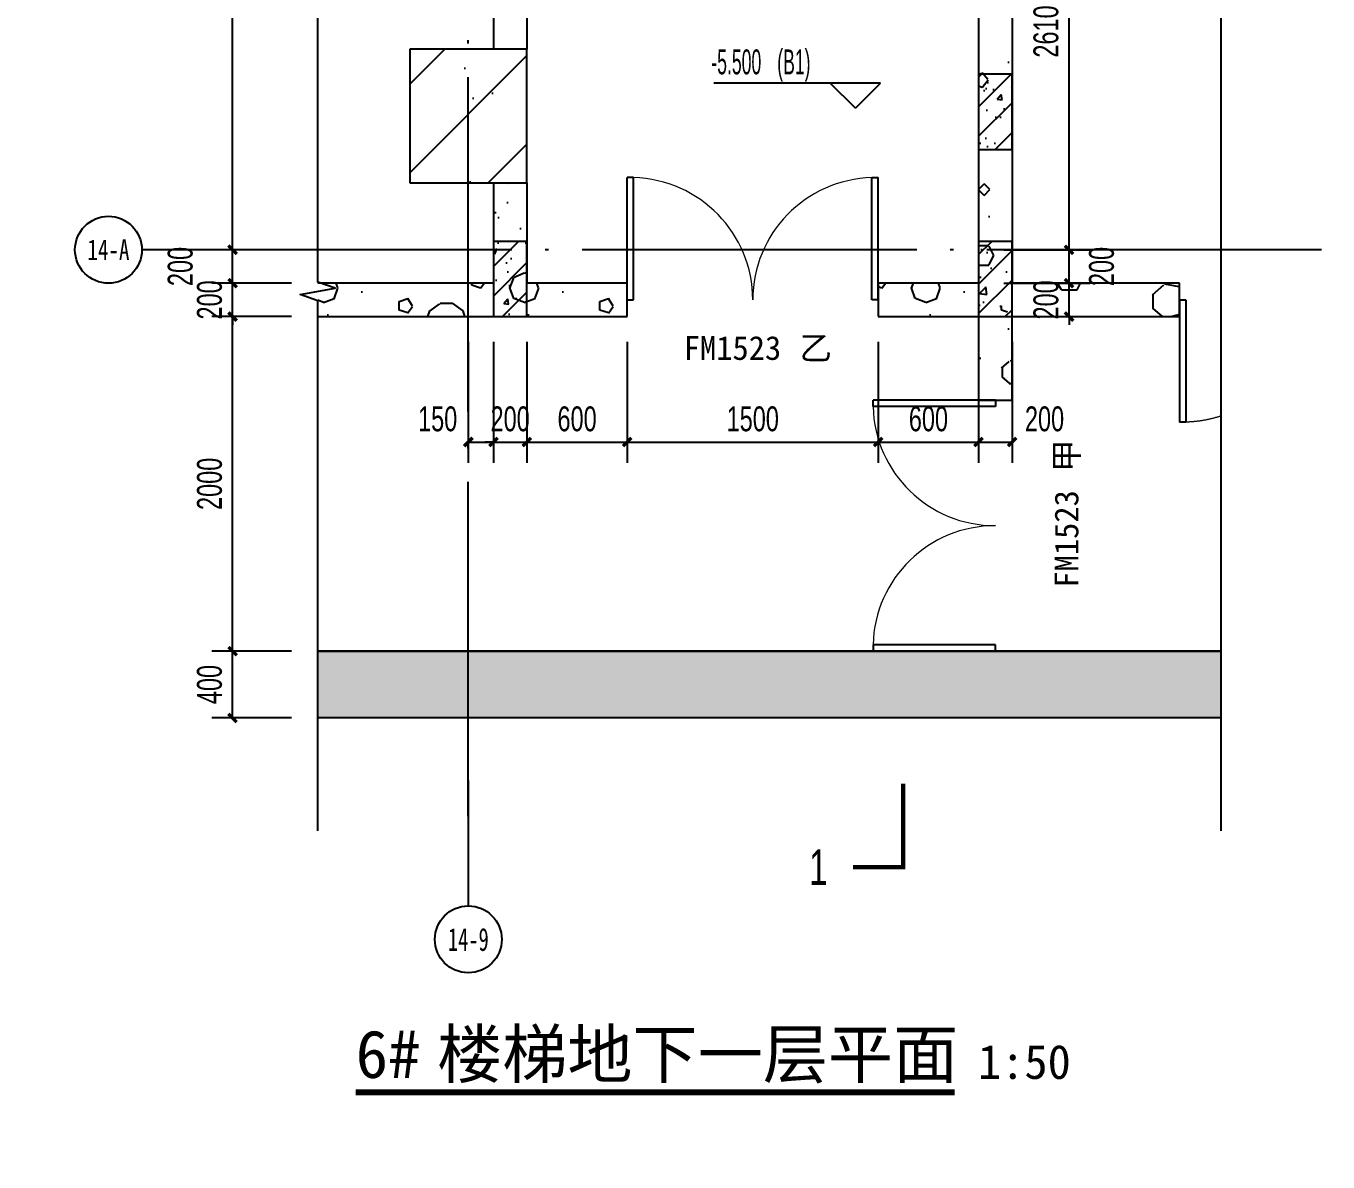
# Model space of a CAD drawing. Extents: x -26219 to 315419, y -160410 to -120810.
# Drawn here: x 247967 to 255749, y -140675 to -133882 of the extents above; entities that cross this region are included whole.
import ezdxf
from ezdxf.enums import TextEntityAlignment as Align
from ezdxf.xclip import XClip

# ---------------------------------------------------------------- set-up
doc = ezdxf.new("R2010")
doc.units = 0
doc.header["$LTSCALE"] = 1000
doc.header["$MEASUREMENT"] = 0
doc.header["$XCLIPFRAME"] = 0
doc.linetypes.add('104-14# 核心筒$2$DOTE', pattern=[2.42, 2, -0.2, 0.02, -0.2])
doc.linetypes.add('104-14# 核心筒$3$DOTE', pattern=[2.42, 2, -0.2, 0.02, -0.2])
for name, color, linetype in [('01-标注_尺寸', 124, 'Continuous'), ('01-标注_标高', 200, 'Continuous'), ('01-标注_符号', 200, 'Continuous'), ('02-TEXT_标注', 130, 'Continuous'), ('05-填充_天正', 26, 'Continuous'), ('104-13#14# B1核心筒$0$05-填充_天正', 26, 'Continuous'), ('104-13#14# B1核心筒$0$A-E_楼梯', 171, 'Continuous'), ('104-13#14# B1核心筒$0$A_STR-砌块墙', 121, 'Continuous'), ('104-13#14# B1核心筒$0$A_STR-砼墙', 51, 'Continuous'), ('104-13#14# B1核心筒$0$A_STR-砼柱', 51, 'Continuous'), ('104-13#14# B1核心筒$0$DOOR_FIRE', 220, 'Continuous'), ('104-14# 核心筒$2$01-标注_轴线坐标', 132, 'Continuous'), ('104-14# 核心筒$2$A_AXIS-轴线', 36, '104-14# 核心筒$2$DOTE'), ('104-14# 核心筒$2$AXIS_TEXT', 7, 'Continuous'), ('104-14# 核心筒$3$A_AXIS-轴线', 36, '104-14# 核心筒$3$DOTE'), ('A_STR-砼柱', 51, 'Continuous'), ('DIM_SYMB', 3, 'Continuous'), ('DOOR_FIRE_TEXT', 7, 'Continuous'), ('建-标注-文本', 254, 'Continuous')]:
    doc.layers.add(name, color=color, linetype=linetype)
doc.layers.add('B1幕墙$0$04-不打印_辅助线', color=165, linetype='Continuous', plot=False)
doc.styles.add('104-14# 核心筒$3$_TCH_AXIS', font='STXIHEI_0.TTF', dxfattribs={"width": 0.75})
doc.styles.add('_TCH_DIM', font='ros.shx', dxfattribs={"width": 0.75, "bigfont": 'jd.shx'})
doc.styles.add('_TCH_DIM_T3', font='ros.shx', dxfattribs={"width": 0.705882, "bigfont": 'jd.shx'})
doc.styles.add('_TCH_LABEL', font='ros.shx', dxfattribs={"bigfont": 'jd.shx'})
doc.styles.add('_TCH_WINDOW', font='STXIHEI_0.TTF')
doc.styles.get("Standard").update_dxf_attribs({"font": 'STXIHEI_0.TTF'})
doc.dimstyles.new('_TCH_ARCH&&50', dxfattribs={"dimtxt": 148.75, "dimasz": 50, "dimexe": 125, "dimexo": 150, "dimgap": 63.125, "dimtad": 1, "dimdec": 0, "dimzin": 0, "dimdsep": 46, "dimtxsty": '_TCH_DIM_T3', "dimblk": 'ARCHTICK', "dimcen": 0.09, "dimclrt": 7, "dimazin": 2, "dimtfac": 1, "dimtdec": 0, "dimtix": 1, "dimtmove": 2, "dimatfit": 3, "dimfxl": 0, "dimtolj": 1, "dimtzin": 0, "dimarcsym": 0})
pattern_1 = [(0, (354, -366), (600, 1200), [0, -1200]), (0, (-348, -528), (600, 1200), [0, -1200]), (0, (42, -540), (600, 1200), [0, -1200]), (0, (468, -186), (600, 1200), [0, -1200]), (0, (-30, -600), (600, 1200), [0, -1200]), (0, (588, 570), (600, 1200), [0, -1200]), (0, (222, 474), (600, 1200), [0, -1200]), (0, (414, 324), (600, 1200), [0, -1200]), (0, (-564, 300), (600, 1200), [0, -1200]), (0, (24, 246), (600, 1200), [0, -1200]), (0, (-204, -60), (600, 1200), [0, -1200]), (0, (-192, -510), (600, 1200), [0, -1200]), (0, (258, -558), (600, 1200), [0, -1200]), (0, (588, -30), (600, 1200), [0, -1200]), (0, (-534, -216), (600, 1200), [0, -1200]), (0, (-432, -12), (600, 1200), [0, -1200]), (0, (36, -96), (600, 1200), [0, -1200]), (0, (-132, -270), (600, 1200), [0, -1200]), (0, (-228, 126), (600, 1200), [0, -1200]), (0, (-78, 576), (600, 1200), [0, -1200]), (0, (-486, -468), (600, 1200), [0, -1200]), (0, (174, 330), (600, 1200), [0, -1200]), (0, (-384, 348), (600, 1200), [0, -1200]), (0, (-480, 504), (600, 1200), [0, -1200]), (130.601294, (514.286, 194.286), (-2999.999967, 3600.000016), [52.683, -22074.222]), (18.43495, (428.57, 217.14), (2999.99999, 1200), [54.2105, -7535.256]), (90, (428.6, 165.7), (600, 1200), [51.4286, -2348.571]), (161.56505, (480, 148.57), (-3000.00002, 1199.9999), [54.2105, -7535.256]), (53.1301, (480, 148.57), (600, 1200), [57.143, -5942.857]), (135, (525.7, -462.86), (-600.0001, 1199.9999), [48.487, -3345.625]), (45, (457.14, -462.86), (600, 1200), [48.487, -3345.625]), (135, (491.43, -497.14), (-600.0001, 1199.9999), [48.487, -3345.625]), (45, (491.43, -497.14), (600, 1200), [48.487, -3345.625]), (116.56505, (-51.4, 342.9), (-0.0001, 2400), [63.888, -1277.753]), (180, (-80, 400), (-600, 1200), [68.5714, -1131.4285]), (63.43495, (-177.1, 342.9), (5e-06, 2400), [63.888, -1277.753]), (116.56505, (-148.6, 285.7), (-0.0001, 2400), [63.888, -1277.753]), (0, (-148.6, 285.7), (600, 1200), [68.5714, -1131.4285]), (63.43495, (-80, 285.7), (5e-06, 2400), [63.888, -1277.753]), (107.102728, (400, -62.857), (-1799.999931, 6000.00001), [77.723, -32565.805]), (143.972626, (377.14, 11.43), (-11399.999855, 8399.99999), [77.723, -16244.04]), (180, (314.3, 57.1), (-600, 1200), [74.286, -1125.714]), (36.027373, (177.14, 11.43), (11399.999916, 8399.99991), [77.723, -16244.04]), (71.56505, (154.29, -57.14), (1800, 6000), [72.281, -7517.186]), (107.102728, (177.143, -131.43), (-1799.999931, 6000.00001), [77.723, -32565.805]), (143.972626, (240, -177.14), (-11399.999855, 8399.99999), [77.723, -16244.04]), (0, (240, -177.1), (600, 1200), [74.286, -1125.714]), (36.027373, (314.29, -177.14), (11399.999916, 8399.99991), [77.723, -16244.04]), (71.56505, (377.14, -131.43), (1800, 6000), [72.281, -7517.186]), (150.25512, (411.43, 497.14), (-1800, 1199.99999), [46.07, -9628.639]), (90, (371.4, 474.3), (600, 1200), [45.714, -2354.2855]), (29.74488, (371.43, 474.29), (1800, 1200), [46.07, -9628.639]), (116.56505, (131.4, -354.3), (-0.0001, 2400), [63.888, -1277.753]), (168.69007, (102.86, -297.14), (-5400, 1199.99997), [58.2745, -12179.371]), (41.185925, (0, -325.714), (14999.99991, 13199.999885), [60.744, -25451.604]), (90, (0, -382.86), (600, 1200), [57.143, -2342.857]), (138.814074, (45.714, -422.857), (-14999.999733, 13200.000084), [60.744, -25451.604]), (16.699244, (45.714, -422.857), (19799.999851, 5999.999937), [59.659, -24997.075]), (60.945396, (102.86, -405.714), (599.999998, 1199.99999), [58.832, -24650.679]), (109.983106, (-371.43, 148.57), (-3000.000011, 8399.999978), [66.884, -28024.395]), (155.556045, (-394.286, 211.43), (-7800.00003, 3599.999925), [69.046, -28930.263]), (24.443955, (-520, 211.43), (7800.000004, 3599.999983), [69.046, -28930.263]), (70.016893, (-542.857, 148.57), (3000.000009, 8399.999979), [66.884, -28024.395]), (109.983106, (-520, 85.714), (-3000.000011, 8399.999978), [66.884, -28024.395]), (160.01689, (-457.14, 62.86), (-3000, 1199.999945), [66.884, -13978.755]), (19.983107, (-457.14, 62.86), (2999.999984, 1200), [66.884, -13978.755]), (70.016893, (-394.286, 85.714), (3000.000009, 8399.999979), [66.884, -28024.395]), (122.00538, (74.29, 40), (-600.00008, 1199.99994), [53.9085, -11266.868]), (18.43495, (-5.71, 68.57), (2999.99999, 1200), [54.2105, -7535.256]), (90, (-5.7, 17.14), (600, 1200), [51.4286, -2348.571]), (161.56505, (45.71, 0), (-3000.00002, 1199.99991), [54.2105, -7535.256]), (54.46232, (45.714, 0), (4199.999994, 5999.99999), [49.156, -20596.423]), (116.56505, (-274.3, -251.4), (-0.0001, 2400), [63.888, -1277.753]), (180, (-302.9, -194.3), (-600, 1200), [62.857, -1137.143]), (59.03624, (-400, -251.43), (600, 1199.999994), [66.6395, -13927.644]), (120.963756, (-365.71, -308.57), (-600.00008, 1199.999945), [66.6395, -13927.644]), (0, (-365.7, -308.6), (600, 1200), [62.857, -1137.143]), (63.43495, (-302.9, -308.6), (5e-06, 2400), [63.888, -1277.753])]
pattern_2 = [(45, (0, 0), (-265.16504, 265.16504), []), (50, (0, 0), (1075.8903, -94.1282), [112.5, -1237.5]), (355, (0, 0), (-208.127, 1128.288), [90, -990]), (100.4514, (89.7, -7.8), (867.764, 1034.1593), [95.61, -1051.713]), (46.1842, (0, 300), (1600.862, -248.2785), [168.75, -1856.25]), (96.6356, (133.4, 279.3), (1401.994, 1461.177), [143.415, -1577.57]), (351.1842, (0, 300), (1401.993, 1461.178), [135, -1485]), (21, (150, 225), (895.3606, -603.9283), [112.5, -1237.5]), (326, (150, 225), (364.973, 1087.725), [90, -990]), (71.4514, (224.6, 174.7), (1260.334, 483.796), [95.61, -1051.713]), (37.5, (0, 0), (18.2398, 499.3408), [0, -978, 0, -1005, 0, -993.75]), (7.5, (0, 0), (394.6043, 591.6176), [0, -573, 0, -955.5, 0, -378.75]), (327.5, (-334.5, 0), (800.73365, -33.8323), [0, -375, 0, -1170, 0, -1552.5]), (317.5, (-484.5, 0), (874.7793, 150.1575), [0, -487.5, 0, -777, 0, -1102.5])]
pattern_3 = [(45, (0, 0), (-88.38835, 88.38835), []), (50, (0, 0), (358.6301, -31.37607), [37.5, -412.5]), (355, (0, 0), (-69.37567, 376.09607), [30, -330]), (100.4514, (29.9, -2.6), (289.2547, 344.71977), [31.8701, -350.57106]), (46.1842, (0, 100), (533.6205, -82.7595), [56.25, -618.75]), (96.6356, (44.47, 93.1), (467.33135, 487.0589), [47.8051, -525.8565]), (351.1842, (0, 100), (467.331, 487.0593), [45, -495]), (21, (50, 75), (298.45353, -201.30945), [37.5, -412.5]), (326, (50, 75), (121.65767, 362.575), [30, -330]), (71.4514, (74.87, 58.22), (420.1113, 161.26525), [31.8701, -350.57106]), (37.5, (0, 0), (6.07993, 166.446927), [0, -326, 0, -335, 0, -331.25]), (7.5, (0, 0), (131.53477, 197.20586), [0, -191, 0, -318.5, 0, -126.25]), (327.5, (-111.5, 0), (266.91122, -11.277436), [0, -125, 0, -390, 0, -517.5]), (317.5, (-161.5, 0), (291.59308, 50.0525), [0, -162.5, 0, -259, 0, -367.5])]

# ---------------------------------------------------------------- blocks, each defined once
blk = doc.blocks.new('B1幕墙')
at = {"layer": 'B1幕墙$0$04-不打印_辅助线'}
blk.add_lwpolyline([(-19723.4, 110825.4), (-17951.5, 111952.4), (-14731.3, 106889.8), (-10015.2, 109889.5), (-6726.5, 109889.5), (-6726.5, 107689.5), (-6591.5, 107689.5), (-6591.5, 96729.1), (-3286.4, 91533.1), (-3400.3, 91460.7), (-609.5, 87073), (-44109.9, 59403.8), (-49479.8, 60532), (-116340.3, 165647.4), (-95570, 173811.9), (-95423.7, 173439.7), (-115742.4, 165452.7), (-49232.7, 60888.9), (-44187.1, 59828.8), (-1077.3, 87249.5), (-3868.2, 91637.2), (-3501.1, 91870.6)], dxfattribs=at)
blk = doc.blocks.new('104-13#14# B1核心筒$0$$DorLib2D$00000002')
for p, q in [((-0.5, 0), (-0.5, 0.4875)), ((-0.475, 0.4875), (-0.5, 0.4875)), ((-0.475, 0), (-0.475, 0.4875)), ((0.475, 0), (0.475, 0.4875)), ((0.475, 0.4875), (0.5, 0.4875)), ((0.5, 0), (0.5, 0.4875)), ((-0.5, 0), (-0.475, 0)), ((0.5, 0), (0.475, 0))]:
    blk.add_line(p, q)
at = {"lineweight": 13}
for centre, start, end in [((-0.4875, 0), 0, 88.5307), ((0.4875, 0), 91.4693, 180)]:
    blk.add_arc(centre, 0.4875, start, end, dxfattribs=at)
blk = doc.blocks.new('104-13#14# B1核心筒')
at = {"layer": '104-13#14# B1核心筒$0$05-填充_天正'}
h = blk.add_hatch(dxfattribs=at)
h.set_pattern_fill('加气混凝土', color=256, scale=100, style=0)
h.set_pattern_definition(pattern_1)
h.paths.add_polyline_path([(167650, 2799.9), (167850, 2799.9), (167850, 7950), (167650, 8150)])
h = blk.add_hatch(dxfattribs=at)
h.set_pattern_fill('加气混凝土', color=256, scale=100, style=0)
h.set_pattern_definition(pattern_1)
h.paths.add_polyline_path([(170650, 8016.7), (170550, 7950), (170550, 1400), (170650, 1300), (170750, 1400), (170750, 7950)])
h = blk.add_hatch(dxfattribs=at)
h.set_pattern_fill('钢筋混凝土', color=256, scale=150, style=0)
h.set_pattern_definition(pattern_2)
h.paths.add_polyline_path([(167150, 1999.9), (167850, 1999.9), (167850, 2799.9), (167150, 2799.9)])
h = blk.add_hatch(dxfattribs=at)
h.set_pattern_fill('加气混凝土', color=256, scale=100, style=0)
h.set_pattern_definition(pattern_1)
h.paths.add_polyline_path([(167850, 1999.9), (167650, 1999.9), (167650, 1400), (167750, 1333.3), (167850, 1400)])
h = blk.add_hatch(dxfattribs=at)
h.set_pattern_fill('加气混凝土', color=256, scale=100, style=0)
h.set_pattern_definition(pattern_1)
h.paths.add_polyline_path([(167650, 1400), (163750, 1400), (163750, 1200), (167750, 1200), (167750, 1333.3)])
h = blk.add_hatch(dxfattribs=at)
h.set_pattern_fill('加气混凝土', color=256, scale=100, style=0)
h.set_pattern_definition(pattern_1)
h.paths.add_polyline_path([(167750, 1200), (168450, 1200), (168450, 1400), (167850, 1400), (167750, 1333.3)])
h = blk.add_hatch(dxfattribs=at)
h.set_pattern_fill('加气混凝土', color=256, scale=100, style=0)
h.set_pattern_definition(pattern_1)
h.paths.add_polyline_path([(170550, 1400), (169950, 1400), (169950, 1200), (170550, 1200), (170650, 1300)])
h = blk.add_hatch(dxfattribs=at)
h.set_pattern_fill('加气混凝土', color=256, scale=150, style=0)
h.set_pattern_definition([(0, (531, -549), (900, 1800), [0, -1800]), (0, (-522, -792), (900, 1800), [0, -1800]), (0, (63, -810), (900, 1800), [0, -1800]), (0, (702, -279), (900, 1800), [0, -1800]), (0, (-45, -900), (900, 1800), [0, -1800]), (0, (882, 855), (900, 1800), [0, -1800]), (0, (333, 711), (900, 1800), [0, -1800]), (0, (621, 486), (900, 1800), [0, -1800]), (0, (-846, 450), (900, 1800), [0, -1800]), (0, (36, 369), (900, 1800), [0, -1800]), (0, (-306, -90), (900, 1800), [0, -1800]), (0, (-288, -765), (900, 1800), [0, -1800]), (0, (387, -837), (900, 1800), [0, -1800]), (0, (882, -45), (900, 1800), [0, -1800]), (0, (-801, -324), (900, 1800), [0, -1800]), (0, (-648, -18), (900, 1800), [0, -1800]), (0, (54, -144), (900, 1800), [0, -1800]), (0, (-198, -405), (900, 1800), [0, -1800]), (0, (-342, 189), (900, 1800), [0, -1800]), (0, (-117, 864), (900, 1800), [0, -1800]), (0, (-729, -702), (900, 1800), [0, -1800]), (0, (261, 495), (900, 1800), [0, -1800]), (0, (-576, 522), (900, 1800), [0, -1800]), (0, (-720, 756), (900, 1800), [0, -1800]), (130.601294, (771.43, 291.43), (-4499.99995, 5400.000024), [79.025, -33111.333]), (18.43495, (642.86, 325.71), (4500, 1800), [81.316, -11302.884]), (90, (642.9, 248.6), (900, 1800), [77.143, -3522.857]), (161.56505, (720, 222.86), (-4500, 1799.99987), [81.316, -11302.884]), (53.1301, (720, 222.86), (900, 1800), [85.714, -8914.285]), (135, (788.6, -694.3), (-900, 1799.9999), [72.731, -5018.438]), (45, (685.7, -694.3), (900, 1800), [72.731, -5018.438]), (135, (737.14, -745.7), (-900, 1799.9999), [72.731, -5018.438]), (45, (737.14, -745.7), (900, 1800), [72.731, -5018.438]), (116.565, (-77.1, 514.3), (-0.0002, 3600), [95.831, -1916.63]), (180, (-120, 600), (-900, 1800), [102.857, -1697.143]), (63.435, (-265.7, 514.3), (8e-06, 3600), [95.831, -1916.63]), (116.565, (-222.9, 428.6), (-0.0002, 3600), [95.831, -1916.63]), (0, (-222.9, 428.6), (900, 1800), [102.857, -1697.143]), (63.435, (-120, 428.6), (8e-06, 3600), [95.831, -1916.63]), (107.10273, (600, -94.286), (-2699.999897, 9000.000015), [116.584, -48848.707]), (143.97263, (565.71, 17.14), (-17099.99978, 12599.99999), [116.584, -24366.06]), (180, (471.4, 85.7), (-900, 1800), [111.429, -1688.571]), (36.02737, (265.71, 17.14), (17099.99987, 12599.99986), [116.584, -24366.06]), (71.56505, (231.43, -85.7), (2700, 9000), [108.421, -11275.778]), (107.10273, (265.714, -197.14), (-2699.999897, 9000.000015), [116.584, -48848.707]), (143.97263, (360, -265.71), (-17099.99978, 12599.99999), [116.584, -24366.06]), (0, (360, -265.7), (900, 1800), [111.429, -1688.571]), (36.02737, (471.43, -265.71), (17099.99987, 12599.99986), [116.584, -24366.06]), (71.56505, (565.71, -197.14), (2700, 9000), [108.421, -11275.778]), (150.25512, (617.14, 745.71), (-2700, 1799.99998), [69.105, -14442.959]), (90, (557.1, 711.4), (900, 1800), [68.571, -3531.428]), (29.74488, (557.14, 711.43), (2700, 1800), [69.105, -14442.959]), (116.565, (197.1, -531.4), (-0.0002, 3600), [95.831, -1916.63]), (168.69007, (154.29, -445.71), (-8100, 1799.99995), [87.412, -18269.056]), (41.185925, (0, -488.57), (22499.999864, 19799.999827), [91.116, -38177.406]), (90, (0, -574.3), (900, 1800), [85.714, -3514.285]), (138.814074, (68.57, -634.286), (-22499.9996, 19800.000126), [91.116, -38177.406]), (16.699244, (68.57, -634.286), (29699.999777, 8999.999906), [89.488, -37495.613]), (60.945396, (154.29, -608.57), (899.999998, 1799.999984), [88.248, -36976.018]), (109.983106, (-557.14, 222.86), (-4500.000017, 12599.999967), [100.326, -42036.592]), (155.556045, (-591.43, 317.14), (-11700.000045, 5399.999888), [103.569, -43395.394]), (24.443955, (-780, 317.14), (11700.000006, 5399.999974), [103.569, -43395.394]), (70.016893, (-814.286, 222.86), (4500.000014, 12599.99997), [100.326, -42036.592]), (109.983106, (-780, 128.57), (-4500.000017, 12599.999967), [100.326, -42036.592]), (160.01689, (-685.71, 94.29), (-4500, 1799.99992), [100.326, -20968.132]), (19.98311, (-685.71, 94.29), (4499.99998, 1800), [100.326, -20968.132]), (70.016893, (-591.43, 128.57), (4500.000014, 12599.99997), [100.326, -42036.592]), (122.00538, (111.43, 60), (-900.00012, 1799.9999), [80.863, -16900.302]), (18.43495, (-8.57, 102.86), (4500, 1800), [81.316, -11302.884]), (90, (-8.6, 25.7), (900, 1800), [77.143, -3522.857]), (161.56505, (68.57, 0), (-4500, 1799.99987), [81.316, -11302.884]), (54.46232, (68.57, 0), (6299.99999, 8999.999987), [73.734, -30894.635]), (116.565, (-411.4, -377.1), (-0.0002, 3600), [95.831, -1916.63]), (180, (-454.3, -291.4), (-900, 1800), [94.286, -1705.714]), (59.03624, (-600, -377.14), (900, 1799.99999), [99.96, -20891.466]), (120.96376, (-548.57, -462.86), (-900.00012, 1799.99992), [99.96, -20891.466]), (0, (-548.6, -462.9), (900, 1800), [94.286, -1705.714]), (63.435, (-454.3, -462.9), (8e-06, 3600), [95.831, -1916.63])])
h.paths.add_polyline_path([(170750, 1200), (171750, 1200), (171750, 1400), (170750, 1400), (170650, 1300)])
h = blk.add_hatch(dxfattribs=at)
h.set_pattern_fill('加气混凝土', color=256, scale=100, style=0)
h.set_pattern_definition(pattern_1)
h.paths.add_polyline_path([(170550, 1200), (170550, 700), (170750, 700), (170750, 1200), (170650, 1300)])
at = {"layer": '104-13#14# B1核心筒$0$05-填充_天正', "linetype": 'Continuous'}
h = blk.add_hatch(dxfattribs=at)
h.set_pattern_fill('钢筋混凝土', color=256, scale=150, style=0)
h.set_pattern_definition(pattern_2)
h.paths.add_polyline_path([(170650, -1200), (170650, -800), (132700, -800), (132700, -1200)])
h = blk.add_hatch(dxfattribs=at)
h.set_pattern_fill('钢筋混凝土', color=256, scale=150, style=0)
h.set_pattern_definition(pattern_2)
h.paths.add_polyline_path([(203250, -1200), (203250, -800), (170650, -800), (170650, -1200)])
at = {"layer": '104-13#14# B1核心筒$0$A_STR-砌块墙'}
for p, q in [((167650, 8150), (167650, 2799.9)), ((167850, 7950), (167850, 2799.9)), ((170550, 7950), (170550, 1400)), ((170750, 7950), (170750, 1400)), ((167650, 1999.9), (167650, 1400)), ((167850, 1999.9), (167850, 1400)), ((167650, 1400), (163750, 1400)), ((168450, 1400), (167850, 1400)), ((168450, 1200), (168450, 1400)), ((170550, 1400), (169950, 1400)), ((169950, 1400), (169950, 1200)), ((171750, 1400), (170750, 1400)), ((171750, 1200), (171750, 1400)), ((163750, 1200), (167750, 1200)), ((167750, 1200), (168450, 1200)), ((169950, 1200), (170550, 1200)), ((170550, 1200), (170550, 700)), ((170750, 1200), (171750, 1200)), ((170750, 700), (170750, 1200)), ((170550, 700), (170750, 700)), ((170550, -800), (170750, -800))]:
    blk.add_line(p, q, dxfattribs=at)
at = {"layer": '104-13#14# B1核心筒$0$A_STR-砼墙', "linetype": 'Continuous'}
for p, q in [((170650, -800), (132700, -800)), ((203250, -800), (170650, -800)), ((170650, -1200), (132700, -1200)), ((203250, -1200), (170650, -1200))]:
    blk.add_line(p, q, dxfattribs=at)
at = {"layer": '104-13#14# B1核心筒$0$A_STR-砼柱'}
for p, q in [((167850, 2799.9), (167150, 2799.9)), ((167150, 2799.9), (167150, 1999.9)), ((167850, 1999.9), (167850, 2799.9)), ((167150, 1999.9), (167850, 1999.9))]:
    blk.add_line(p, q, dxfattribs=at)
at = {"layer": '104-13#14# B1核心筒$0$A-E_楼梯', "rotation": 57.54087654752239}
blk.add_blockref('B1幕墙', (289197.1, 8062.4), dxfattribs=at)
at = {"layer": '104-13#14# B1核心筒$0$DOOR_FIRE', "zscale": 200}
for p, xscale, yscale, rotation in [((169200, 1300), 1500, 1500, 359.9999999999965), ((170650, -50), -1500, -1500, 270.0000000000006)]:
    blk.add_blockref('104-13#14# B1核心筒$0$$DorLib2D$00000002', p, dxfattribs=dict(at, xscale=xscale, yscale=yscale, rotation=rotation))
at = {"layer": '104-13#14# B1核心筒$0$DOOR_FIRE', "xscale": 1500, "yscale": -1500, "zscale": 200}
blk.add_blockref('104-13#14# B1核心筒$0$$DorLib2D$00000002', (172500, 1300), dxfattribs=at)
blk = doc.blocks.new('104-14# 核心筒')
at = {"layer": '104-14# 核心筒$2$A_AXIS-轴线'}
for p, q in [((-9370.1, 96800), (120259.9, 96800)), ((104400, 54018.4), (104400, -8545.1)), ((104400, 21650), (110517.1, 43636))]:
    blk.add_line(p, q, dxfattribs=at)
blk = doc.blocks.new('_ArchTick')
at = {"color": 0, "linetype": 'ByBlock', "const_width": 0.4}
blk.add_lwpolyline([(-0.5, -0.5), (0.5, 0.5)], dxfattribs=at)
blk = doc.blocks.new('*D621')
at = {"layer": '01-标注_尺寸', "color": 0, "lineweight": -2, "transparency": 16777216}
for p, q in [((249553.2, -137619.9), (249076.7, -137619.9)), ((249201.7, -138019.8), (249201.7, -137619.9)), ((249553.2, -138019.8), (249076.7, -138019.8))]:
    blk.add_line(p, q, dxfattribs=at)
at = {"layer": 'Defpoints', "color": 0, "transparency": 16777216}
for p in [(249201.7, -137619.9), (249703.2, -137619.9), (249703.2, -138019.8)]:
    blk.add_point(p, dxfattribs=at)
at = {"layer": '01-标注_尺寸', "color": 0, "lineweight": -2, "transparency": 16777216, "xscale": 50, "yscale": 50, "zscale": 50}
for p, rotation in [((249201.7, -137619.9), 90), ((249201.7, -138019.8), 270)]:
    blk.add_blockref('_ArchTick', p, dxfattribs=dict(at, rotation=rotation))
at = {"layer": '01-标注_尺寸', "color": 7, "transparency": 16777216, "insert": (249064.2, -137819.8), "char_height": 148.75, "attachment_point": 5, "rotation": 90, "style": '_TCH_DIM_T3'}
blk.add_mtext('\\A1;400', dxfattribs=at)
blk = doc.blocks.new('*D622')
at = {"layer": '01-标注_尺寸', "color": 0, "lineweight": -2, "transparency": 16777216}
for p, q in [((249553.2, -135619.8), (249076.7, -135619.8)), ((249201.7, -137619.9), (249201.7, -135619.8)), ((249553.2, -137619.9), (249076.7, -137619.9))]:
    blk.add_line(p, q, dxfattribs=at)
at = {"layer": 'Defpoints', "color": 0, "transparency": 16777216}
for p in [(249201.7, -135619.8), (249703.2, -135619.8), (249703.2, -137619.9)]:
    blk.add_point(p, dxfattribs=at)
at = {"layer": '01-标注_尺寸', "color": 0, "lineweight": -2, "transparency": 16777216, "xscale": 50, "yscale": 50, "zscale": 50}
for p, rotation in [((249201.7, -135619.8), 90), ((249201.7, -137619.9), 270)]:
    blk.add_blockref('_ArchTick', p, dxfattribs=dict(at, rotation=rotation))
at = {"layer": '01-标注_尺寸', "color": 7, "transparency": 16777216, "insert": (249064.2, -136619.8), "char_height": 148.75, "attachment_point": 5, "rotation": 90, "style": '_TCH_DIM_T3'}
blk.add_mtext('\\A1;2000', dxfattribs=at)
blk = doc.blocks.new('*D623')
at = {"layer": '01-标注_尺寸', "color": 0, "lineweight": -2, "transparency": 16777216}
for p, q in [((249201.7, -135419.8), (249201.7, -135369.8)), ((249553.2, -135419.8), (249076.7, -135419.8)), ((249201.7, -135619.8), (249201.7, -135419.8)), ((249553.2, -135619.8), (249076.7, -135619.8)), ((249201.7, -135619.8), (249201.7, -135669.8))]:
    blk.add_line(p, q, dxfattribs=at)
at = {"layer": 'Defpoints', "color": 0, "transparency": 16777216}
for p in [(249201.7, -135419.8), (249703.2, -135419.8), (249703.2, -135619.8)]:
    blk.add_point(p, dxfattribs=at)
at = {"layer": '01-标注_尺寸', "color": 0, "lineweight": -2, "transparency": 16777216, "xscale": 50, "yscale": 50, "zscale": 50}
for p, rotation in [((249201.7, -135419.8), 270), ((249201.7, -135619.8), 90)]:
    blk.add_blockref('_ArchTick', p, dxfattribs=dict(at, rotation=rotation))
at = {"layer": '01-标注_尺寸', "color": 7, "transparency": 16777216, "insert": (249064.2, -135519.8), "char_height": 148.75, "attachment_point": 5, "rotation": 90, "style": '_TCH_DIM_T3'}
blk.add_mtext('\\A1;200', dxfattribs=at)
blk = doc.blocks.new('*D624')
at = {"layer": '01-标注_尺寸', "color": 0, "lineweight": -2, "transparency": 16777216}
for p, q in [((249553.2, -135219.9), (249076.7, -135219.9)), ((249201.7, -135419.8), (249201.7, -135219.9)), ((249553.2, -135419.8), (249076.7, -135419.8))]:
    blk.add_line(p, q, dxfattribs=at)
at = {"layer": 'Defpoints', "color": 0, "transparency": 16777216}
for p in [(249201.7, -135219.9), (249703.2, -135219.9), (249703.2, -135419.8)]:
    blk.add_point(p, dxfattribs=at)
at = {"layer": '01-标注_尺寸', "color": 0, "lineweight": -2, "transparency": 16777216, "xscale": 50, "yscale": 50, "zscale": 50}
for p, rotation in [((249201.7, -135219.9), 90), ((249201.7, -135419.8), 270)]:
    blk.add_blockref('_ArchTick', p, dxfattribs=dict(at, rotation=rotation))
at = {"layer": '01-标注_尺寸', "color": 7, "transparency": 16777216, "insert": (248889.2, -135319.8), "char_height": 148.75, "attachment_point": 5, "rotation": 90, "style": '_TCH_DIM_T3'}
blk.add_mtext('\\A1;200', dxfattribs=at)
blk = doc.blocks.new('*D625')
at = {"layer": '01-标注_尺寸', "color": 0, "lineweight": -2, "transparency": 16777216}
for p, q in [((249553.2, -128869.8), (249076.7, -128869.8)), ((249201.7, -135219.9), (249201.7, -128869.8)), ((249553.2, -135219.9), (249076.7, -135219.9))]:
    blk.add_line(p, q, dxfattribs=at)
at = {"layer": 'Defpoints', "color": 0, "transparency": 16777216}
for p in [(249201.7, -128869.8), (249703.2, -128869.8), (249703.2, -135219.9)]:
    blk.add_point(p, dxfattribs=at)
at = {"layer": '01-标注_尺寸', "color": 0, "lineweight": -2, "transparency": 16777216, "xscale": 50, "yscale": 50, "zscale": 50}
for p, rotation in [((249201.7, -128869.8), 90), ((249201.7, -135219.9), 270)]:
    blk.add_blockref('_ArchTick', p, dxfattribs=dict(at, rotation=rotation))
at = {"layer": '01-标注_尺寸', "color": 7, "transparency": 16777216, "insert": (249064.2, -132044.8), "char_height": 148.75, "attachment_point": 5, "rotation": 90, "style": '_TCH_DIM_T3'}
blk.add_mtext('\\A1;6350', dxfattribs=at)
blk = doc.blocks.new('*D627')
at = {"layer": '01-标注_尺寸', "color": 0, "lineweight": -2, "transparency": 16777216}
for p, q in [((253660.6, -135769.8), (253660.6, -136494.5)), ((253860.6, -135769.8), (253860.6, -136494.5)), ((253660.6, -136369.5), (253860.6, -136369.5))]:
    blk.add_line(p, q, dxfattribs=at)
at = {"layer": 'Defpoints', "color": 0, "transparency": 16777216}
for p in [(253660.6, -135619.8), (253860.6, -135619.8), (253860.6, -136369.5)]:
    blk.add_point(p, dxfattribs=at)
at = {"layer": '01-标注_尺寸', "color": 0, "lineweight": -2, "transparency": 16777216, "xscale": 50, "yscale": 50, "zscale": 50, "rotation": 180}
blk.add_blockref('_ArchTick', (253660.6, -136369.5), dxfattribs=at)
at = {"layer": '01-标注_尺寸', "color": 0, "lineweight": -2, "transparency": 16777216, "xscale": 50, "yscale": 50, "zscale": 50}
blk.add_blockref('_ArchTick', (253860.6, -136369.5), dxfattribs=at)
at = {"layer": '01-标注_尺寸', "color": 7, "transparency": 16777216, "insert": (254054.6, -136232), "char_height": 148.75, "attachment_point": 5, "style": '_TCH_DIM_T3'}
blk.add_mtext('\\A1;200', dxfattribs=at)
blk = doc.blocks.new('*D628')
at = {"layer": '01-标注_尺寸', "color": 0, "lineweight": -2, "transparency": 16777216}
for p, q in [((253060.6, -135769.8), (253060.6, -136494.5)), ((253660.6, -135769.8), (253660.6, -136494.5)), ((253060.6, -136369.5), (253660.6, -136369.5))]:
    blk.add_line(p, q, dxfattribs=at)
at = {"layer": 'Defpoints', "color": 0, "transparency": 16777216}
for p in [(253060.6, -135619.8), (253660.6, -135619.8), (253660.6, -136369.5)]:
    blk.add_point(p, dxfattribs=at)
at = {"layer": '01-标注_尺寸', "color": 0, "lineweight": -2, "transparency": 16777216, "xscale": 50, "yscale": 50, "zscale": 50, "rotation": 180}
blk.add_blockref('_ArchTick', (253060.6, -136369.5), dxfattribs=at)
at = {"layer": '01-标注_尺寸', "color": 0, "lineweight": -2, "transparency": 16777216, "xscale": 50, "yscale": 50, "zscale": 50}
blk.add_blockref('_ArchTick', (253660.6, -136369.5), dxfattribs=at)
at = {"layer": '01-标注_尺寸', "color": 7, "transparency": 16777216, "insert": (253360.6, -136232), "char_height": 148.75, "attachment_point": 5, "style": '_TCH_DIM_T3'}
blk.add_mtext('\\A1;600', dxfattribs=at)
blk = doc.blocks.new('*D629')
at = {"layer": '01-标注_尺寸', "color": 0, "lineweight": -2, "transparency": 16777216}
for p, q in [((251560.6, -135769.8), (251560.6, -136494.5)), ((253060.6, -135769.8), (253060.6, -136494.5)), ((251560.6, -136369.5), (253060.6, -136369.5))]:
    blk.add_line(p, q, dxfattribs=at)
at = {"layer": 'Defpoints', "color": 0, "transparency": 16777216}
for p in [(251560.6, -135619.8), (253060.6, -135619.8), (253060.6, -136369.5)]:
    blk.add_point(p, dxfattribs=at)
at = {"layer": '01-标注_尺寸', "color": 0, "lineweight": -2, "transparency": 16777216, "xscale": 50, "yscale": 50, "zscale": 50, "rotation": 180}
blk.add_blockref('_ArchTick', (251560.6, -136369.5), dxfattribs=at)
at = {"layer": '01-标注_尺寸', "color": 0, "lineweight": -2, "transparency": 16777216, "xscale": 50, "yscale": 50, "zscale": 50}
blk.add_blockref('_ArchTick', (253060.6, -136369.5), dxfattribs=at)
at = {"layer": '01-标注_尺寸', "color": 7, "transparency": 16777216, "insert": (252310.6, -136232), "char_height": 148.75, "attachment_point": 5, "style": '_TCH_DIM_T3'}
blk.add_mtext('\\A1;1500', dxfattribs=at)
blk = doc.blocks.new('*D630')
at = {"layer": '01-标注_尺寸', "color": 0, "lineweight": -2, "transparency": 16777216}
for p, q in [((250960.6, -135769.8), (250960.6, -136494.5)), ((251560.6, -135769.8), (251560.6, -136494.5)), ((250960.6, -136369.5), (251560.6, -136369.5))]:
    blk.add_line(p, q, dxfattribs=at)
at = {"layer": 'Defpoints', "color": 0, "transparency": 16777216}
for p in [(250960.6, -135619.8), (251560.6, -135619.8), (251560.6, -136369.5)]:
    blk.add_point(p, dxfattribs=at)
at = {"layer": '01-标注_尺寸', "color": 0, "lineweight": -2, "transparency": 16777216, "xscale": 50, "yscale": 50, "zscale": 50, "rotation": 180}
blk.add_blockref('_ArchTick', (250960.6, -136369.5), dxfattribs=at)
at = {"layer": '01-标注_尺寸', "color": 0, "lineweight": -2, "transparency": 16777216, "xscale": 50, "yscale": 50, "zscale": 50}
blk.add_blockref('_ArchTick', (251560.6, -136369.5), dxfattribs=at)
at = {"layer": '01-标注_尺寸', "color": 7, "transparency": 16777216, "insert": (251260.6, -136232), "char_height": 148.75, "attachment_point": 5, "style": '_TCH_DIM_T3'}
blk.add_mtext('\\A1;600', dxfattribs=at)
blk = doc.blocks.new('*D631')
at = {"layer": '01-标注_尺寸', "color": 0, "lineweight": -2, "transparency": 16777216}
for p, q in [((250760.6, -135769.8), (250760.6, -136494.5)), ((250960.6, -135769.8), (250960.6, -136494.5)), ((250760.6, -136369.5), (250710.6, -136369.5)), ((250760.6, -136369.5), (250960.6, -136369.5)), ((250960.6, -136369.5), (251010.6, -136369.5))]:
    blk.add_line(p, q, dxfattribs=at)
at = {"layer": 'Defpoints', "color": 0, "transparency": 16777216}
for p in [(250760.6, -135619.8), (250960.6, -135619.8), (250960.6, -136369.5)]:
    blk.add_point(p, dxfattribs=at)
at = {"layer": '01-标注_尺寸', "color": 0, "lineweight": -2, "transparency": 16777216, "xscale": 50, "yscale": 50, "zscale": 50}
blk.add_blockref('_ArchTick', (250760.6, -136369.5), dxfattribs=at)
at = {"layer": '01-标注_尺寸', "color": 0, "lineweight": -2, "transparency": 16777216, "xscale": 50, "yscale": 50, "zscale": 50, "rotation": 180}
blk.add_blockref('_ArchTick', (250960.6, -136369.5), dxfattribs=at)
at = {"layer": '01-标注_尺寸', "color": 7, "transparency": 16777216, "insert": (250860.6, -136232), "char_height": 148.75, "attachment_point": 5, "style": '_TCH_DIM_T3'}
blk.add_mtext('\\A1;200', dxfattribs=at)
blk = doc.blocks.new('*D632')
at = {"layer": '01-标注_尺寸', "color": 0, "lineweight": -2, "transparency": 16777216}
for p, q in [((250610.6, -135769.8), (250610.6, -136494.5)), ((250760.6, -135769.8), (250760.6, -136494.5)), ((250610.6, -136369.5), (250760.6, -136369.5))]:
    blk.add_line(p, q, dxfattribs=at)
at = {"layer": 'Defpoints', "color": 0, "transparency": 16777216}
for p in [(250610.6, -135619.8), (250760.6, -135619.8), (250760.6, -136369.5)]:
    blk.add_point(p, dxfattribs=at)
at = {"layer": '01-标注_尺寸', "color": 0, "lineweight": -2, "transparency": 16777216, "xscale": 50, "yscale": 50, "zscale": 50, "rotation": 180}
blk.add_blockref('_ArchTick', (250610.6, -136369.5), dxfattribs=at)
at = {"layer": '01-标注_尺寸', "color": 0, "lineweight": -2, "transparency": 16777216, "xscale": 50, "yscale": 50, "zscale": 50}
blk.add_blockref('_ArchTick', (250760.6, -136369.5), dxfattribs=at)
at = {"layer": '01-标注_尺寸', "color": 7, "transparency": 16777216, "insert": (250427.3, -136232), "char_height": 148.75, "attachment_point": 5, "style": '_TCH_DIM_T3'}
blk.add_mtext('\\A1;150', dxfattribs=at)
blk = doc.blocks.new('*D636')
at = {"layer": '01-标注_尺寸', "color": 0, "lineweight": -2, "transparency": 16777216}
for p, q in [((254201, -135419.8), (254201, -135369.8)), ((253810.6, -135419.8), (254326, -135419.8)), ((254201, -135619.8), (254201, -135419.8)), ((253810.6, -135619.8), (254326, -135619.8)), ((254201, -135619.8), (254201, -135669.8))]:
    blk.add_line(p, q, dxfattribs=at)
at = {"layer": 'Defpoints', "color": 0, "transparency": 16777216}
for p in [(253660.6, -135419.8), (254201, -135419.8), (253660.6, -135619.8)]:
    blk.add_point(p, dxfattribs=at)
at = {"layer": '01-标注_尺寸', "color": 0, "lineweight": -2, "transparency": 16777216, "xscale": 50, "yscale": 50, "zscale": 50}
for p, rotation in [((254201, -135419.8), 270), ((254201, -135619.8), 90)]:
    blk.add_blockref('_ArchTick', p, dxfattribs=dict(at, rotation=rotation))
at = {"layer": '01-标注_尺寸', "color": 7, "transparency": 16777216, "insert": (254063.5, -135519.8), "char_height": 148.75, "attachment_point": 5, "rotation": 90, "style": '_TCH_DIM_T3'}
blk.add_mtext('\\A1;200', dxfattribs=at)
blk = doc.blocks.new('*D637')
at = {"layer": '01-标注_尺寸', "color": 0, "lineweight": -2, "transparency": 16777216}
for p, q in [((253810.6, -135219.9), (254326, -135219.9)), ((254201, -135419.8), (254201, -135219.9)), ((253810.6, -135419.8), (254326, -135419.8))]:
    blk.add_line(p, q, dxfattribs=at)
at = {"layer": 'Defpoints', "color": 0, "transparency": 16777216}
for p in [(253660.6, -135219.9), (254201, -135219.9), (253660.6, -135419.8)]:
    blk.add_point(p, dxfattribs=at)
at = {"layer": '01-标注_尺寸', "color": 0, "lineweight": -2, "transparency": 16777216, "xscale": 50, "yscale": 50, "zscale": 50}
for p, rotation in [((254201, -135219.9), 90), ((254201, -135419.8), 270)]:
    blk.add_blockref('_ArchTick', p, dxfattribs=dict(at, rotation=rotation))
at = {"layer": '01-标注_尺寸', "color": 7, "transparency": 16777216, "insert": (254395.7, -135319.8), "char_height": 148.75, "attachment_point": 5, "rotation": 90, "style": '_TCH_DIM_T3'}
blk.add_mtext('\\A1;200', dxfattribs=at)
blk = doc.blocks.new('*D638')
at = {"layer": '01-标注_尺寸', "color": 0, "lineweight": -2, "transparency": 16777216}
for p, q in [((253810.6, -132609.8), (254326, -132609.8)), ((254201, -135219.9), (254201, -132609.8)), ((253810.6, -135219.9), (254326, -135219.9))]:
    blk.add_line(p, q, dxfattribs=at)
at = {"layer": 'Defpoints', "color": 0, "transparency": 16777216}
for p in [(253660.6, -132609.8), (254201, -132609.8), (253660.6, -135219.9)]:
    blk.add_point(p, dxfattribs=at)
at = {"layer": '01-标注_尺寸', "color": 0, "lineweight": -2, "transparency": 16777216, "xscale": 50, "yscale": 50, "zscale": 50}
for p, rotation in [((254201, -132609.8), 90), ((254201, -135219.9), 270)]:
    blk.add_blockref('_ArchTick', p, dxfattribs=dict(at, rotation=rotation))
at = {"layer": '01-标注_尺寸', "color": 7, "transparency": 16777216, "insert": (254063.5, -133914.8), "char_height": 148.75, "attachment_point": 5, "rotation": 90, "style": '_TCH_DIM_T3'}
blk.add_mtext('\\A1;2610', dxfattribs=at)

msp = doc.modelspace()

# ---------------------------------------------------------------- hatches: boundary and pattern name
at = {"layer": '05-填充_天正'}
h = msp.add_hatch(dxfattribs=at)
h.set_pattern_fill('钢筋混凝土', color=256, scale=50, style=0)
h.set_pattern_definition(pattern_3)
h.paths.add_polyline_path([(253660.6, -134619.9), (253860.6, -134619.9), (253860.6, -134169.9), (253660.6, -134169.9)])
h = msp.add_hatch(dxfattribs=at)
h.set_pattern_fill('钢筋混凝土', color=256, scale=50, style=0)
h.set_pattern_definition(pattern_3)
h.paths.add_polyline_path([(250760.6, -135619.9), (250960.6, -135619.9), (250960.6, -135169.9), (250760.6, -135169.9)])
h = msp.add_hatch(dxfattribs=at)
h.set_pattern_fill('钢筋混凝土', color=256, scale=50, style=0)
h.set_pattern_definition(pattern_3)
h.paths.add_polyline_path([(253660.6, -135619.9), (253860.6, -135619.9), (253860.6, -135169.9), (253660.6, -135169.9)])

# ---------------------------------------------------------------- linework, layer by layer
at = {"layer": '01-标注_标高'}
for p, q in [((253074.2, -134223.3), (252077.8, -134223.3)), ((252924.2, -134373.3), (252774.2, -134223.3)), ((252924.2, -134373.3), (253074.2, -134223.3))]:
    msp.add_line(p, q, dxfattribs=at)
at = {"layer": '01-标注_符号'}
for points in [[(255110.6, -138693.8), (255110.6, -133384.1), (255005.6, -133345.9), (255215.6, -133308.9), (255110.6, -133271.6), (255110.6, -127962)], [(249710.6, -138693.8), (249710.6, -135525.5), (249605.6, -135487.3), (249815.6, -135450.3), (249710.6, -135413), (249710.6, -132244.8)]]:
    msp.add_lwpolyline(points, dxfattribs=at)
at = {"layer": '01-标注_符号', "const_width": 25}
msp.add_lwpolyline([(252909.6, -138912.2), (253209.6, -138912.2), (253209.6, -138412.2)], dxfattribs=at)
at = {"layer": '104-14# 核心筒$2$01-标注_轴线坐标'}
for p, q in [((249493.7, -135219.9), (248659.7, -135219.9)), ((250610.6, -138393.8), (250610.6, -139143.8))]:
    msp.add_line(p, q, dxfattribs=at)
for centre in [(248459.7, -135219.9), (250610.6, -139343.8)]:
    msp.add_circle(centre, 200, dxfattribs=at)
at = {"layer": '104-14# 核心筒$3$A_AXIS-轴线'}
for p, q in [((250610.6, -138607.5), (250610.6, -127385.8)), ((255710.6, -135219.9), (249493.7, -135219.9))]:
    msp.add_line(p, q, dxfattribs=at)
at = {"layer": 'A_STR-砼柱'}
for p, q in [((253860.6, -134169.9), (253660.6, -134169.9)), ((253660.6, -134169.9), (253660.6, -134619.9)), ((253860.6, -134619.9), (253860.6, -134169.9)), ((253660.6, -134619.9), (253860.6, -134619.9)), ((250960.6, -135169.9), (250760.6, -135169.9)), ((250760.6, -135169.9), (250760.6, -135619.9)), ((250960.6, -135619.9), (250960.6, -135169.9)), ((253860.6, -135169.9), (253660.6, -135169.9)), ((253660.6, -135169.9), (253660.6, -135619.9)), ((253860.6, -135619.9), (253860.6, -135169.9)), ((250760.6, -135619.9), (250960.6, -135619.9)), ((253660.6, -135619.9), (253860.6, -135619.9))]:
    msp.add_line(p, q, dxfattribs=at)
at = {"layer": 'DIM_SYMB', "const_width": 35}
msp.add_lwpolyline([(249937.2, -140258.2), (253516.8, -140258.2)], dxfattribs=at)

# ---------------------------------------------------------------- block references
ref = msp.add_blockref('104-13#14# B1核心筒', (83110.6, -136819.8))
XClip(ref).set_block_clipping_path([(166599.9946633652, -1823.14907876), (171999.9946633652, 8745.6171003908)])
ref = msp.add_blockref('104-14# 核心筒', (243788.7, -236343.4))
XClip(ref).set_block_clipping_path([(32000, 95800), (42400, 107298.7390783391)])
ref = msp.add_blockref('104-14# 核心筒', (150626, -164550))
XClip(ref).set_block_clipping_path([(94550.0000000024, 12139.8027840568), (105750.0000113929, 22499.9999875159)])

# ---------------------------------------------------------------- texts
at = {"layer": '02-TEXT_标注'}
for s, height, style, width, p in [('-5.500', 148.75, '_TCH_DIM', 0.529412, (252062.8, -134170.8)), ('(B1)', 148.75, '_TCH_DIM', 0.529412, (252456.9, -134170.8)), ('1', 212.5, '_TCH_LABEL', 0.705882, (252647.1, -139018.5))]:
    msp.add_text(s, height=height, dxfattribs=dict(at, style=style, width=width)).set_placement(p)
at = {"layer": '104-14# 核心筒$2$AXIS_TEXT', "style": '104-14# 核心筒$3$_TCH_AXIS'}
for s, height, width, p, p2 in [('14-A', 124.12, 0.923853, (248334.2, -135281.9), (248585.2, -135281.9)), ('14-9', 137.17, 0.888862, (250488.6, -139412.4), (250732.7, -139412.4))]:
    msp.add_text(s, height=height, dxfattribs=dict(at, width=width)).set_placement(p, p2, align=Align.FIT)
at = {"layer": 'DOOR_FIRE_TEXT', "style": '_TCH_WINDOW'}
for s, height, p in [('FM1523', 142.71, (251898.2, -135878.5)), ('乙', 142.7, (252589.8, -135878.5))]:
    msp.add_text(s, height=height, dxfattribs=at).set_placement(p)
for s, height, p in [('甲', 142.7, (254256.9, -136548.5)), ('FM1523', 142.71, (254256.9, -137240.1))]:
    msp.add_text(s, height=height, rotation=90, dxfattribs=at).set_placement(p)
at = {"layer": '建-标注-文本'}
for s, height, p in [('6#', 285.43, (249937.2, -140172.4)), ('楼梯地下一层平面', 285.43, (250424, -140172.4)), ('1:50', 203.88, (253656.8, -140178.2))]:
    msp.add_text(s, height=height, dxfattribs=at).set_placement(p)

# ---------------------------------------------------------------- dimensions: what is measured, and where the dimension line sits
at = {"layer": '01-标注_尺寸'}
for p1, p2, distance, picture, middle in [((249703.2, -135219.9), (249703.2, -128869.8), 501.6, '*D625', (249064.2, -132044.8)), ((253660.6, -135219.9), (253660.6, -132609.8), -540.4, '*D638', (254063.5, -133914.8)), ((249703.2, -135619.8), (249703.2, -135419.8), 501.6, '*D623', (249064.2, -135519.8)), ((253660.6, -135619.8), (253660.6, -135419.8), -540.4, '*D636', (254063.5, -135519.8)), ((249703.2, -137619.9), (249703.2, -135619.8), 501.6, '*D622', (249064.2, -136619.8)), ((250760.6, -135619.8), (250960.6, -135619.8), -749.7, '*D631', (250860.6, -136232)), ((250960.6, -135619.8), (251560.6, -135619.8), -749.7, '*D630', (251260.6, -136232)), ((251560.6, -135619.8), (253060.6, -135619.8), -749.7, '*D629', (252310.6, -136232)), ((253060.6, -135619.8), (253660.6, -135619.8), -749.7, '*D628', (253360.6, -136232)), ((249703.2, -138019.8), (249703.2, -137619.9), 501.6, '*D621', (249064.2, -137819.8))]:
    dim = msp.add_aligned_dim(p1=p1, p2=p2, distance=distance, dimstyle='_TCH_ARCH&&50', dxfattribs=at)
    dim.commit()
    dim.dimension.update_dxf_attribs({"geometry": picture, "text_midpoint": middle})
for base, p1, p2, angle, picture, middle in [((249201.7, -135219.9), (249703.2, -135419.8), (249703.2, -135219.9), 90, '*D624', (248889.2, -135319.8)), ((254201, -135219.9), (253660.6, -135419.8), (253660.6, -135219.9), 90, '*D637', (254395.7, -135319.8)), ((250760.6, -136369.5), (250610.6, -135619.8), (250760.6, -135619.8), 0, '*D632', (250427.3, -136232)), ((253860.6, -136369.5), (253660.6, -135619.8), (253860.6, -135619.8), 0, '*D627', (254054.6, -136232))]:
    dim = msp.add_linear_dim(base=base, p1=p1, p2=p2, angle=angle, dimstyle='_TCH_ARCH&&50', dxfattribs=at)
    dim.commit()
    dim.dimension.update_dxf_attribs({"geometry": picture, "text_midpoint": middle, "dimtype": 161})

doc.saveas('drawing.dxf')
